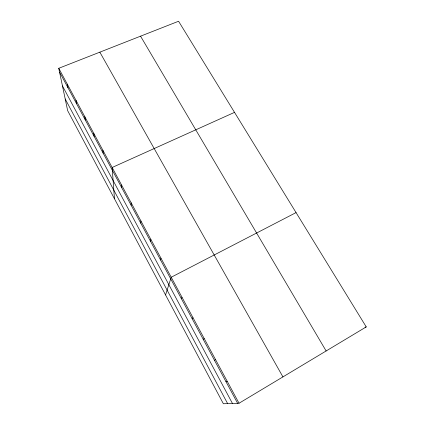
<?xml version="1.0" encoding="UTF-8"?>
<svg xmlns="http://www.w3.org/2000/svg" width="425" height="425" viewBox="0 0 425 425"><rect width="100%" height="100%" fill="white"/><g stroke="black" fill="none" stroke-linecap="round" stroke-linejoin="round"><path stroke-width="0.64" d="M131.144 205.264L131.16 202.815M140.781 223.189L140.914 220.936M150.583 241.421L150.838 239.376M160.554 259.973L160.937 258.14M165.559 294.945L171.217 277.238L296.06 212.596M181.342 298.642L181.996 297.272M192.18 318.803L192.982 317.677M203.219 339.336L204.17 338.465M239.036 403.245L366.244 326.899L178.574 21.25L58.756 68.292L67.66 110.675L223.364 403.75L239.036 403.245L58.756 68.292M214.466 360.257L215.571 359.646M234.52 112.37L112.142 167.487L114.458 198.762M365.08 327.293L366.244 326.899M225.925 381.57L227.189 381.236M140.548 36.178L326.134 350.97M99.843 52.163L282.928 376.901M59.558 72.101L237.602 403.293M62.454 85.892L232.448 403.458M65.2 98.967L227.63 403.612M67.293 84.155L68.005 87.816M75.974 100.279L76.59 103.78M84.793 116.668L85.313 120.009M93.76 133.328L94.18 136.499M102.877 150.264L103.19 153.266M121.571 184.997L121.667 187.637"/></g></svg>
